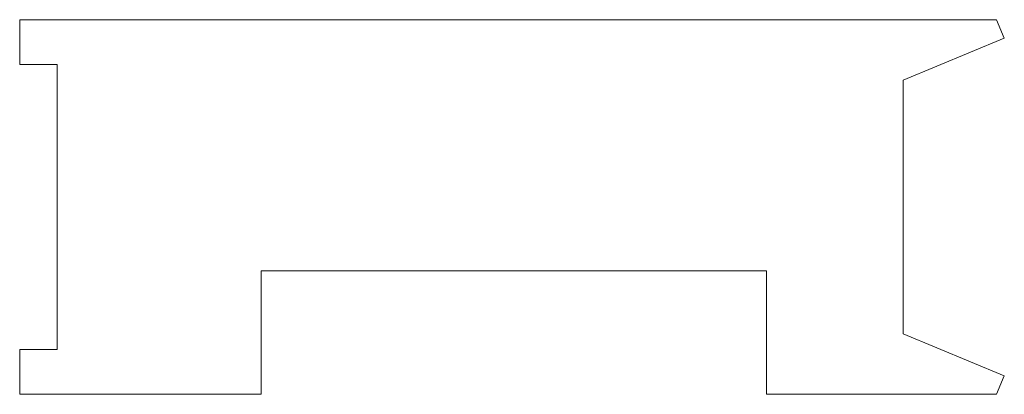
# Model space of a CAD drawing. Header units: millimetres. Extents: x 0 to 131, y 0 to 50.
import ezdxf

# ---------------------------------------------------------------- set-up
doc = ezdxf.new("R2010")
doc.units = ezdxf.units.MM
doc.layers.add('PCB', color=3, linetype='Continuous', lineweight=13, true_color=0x00ff00)

msp = doc.modelspace()

# ---------------------------------------------------------------- linework, layer by layer
at = {"layer": 'PCB'}
for p, q in [((130.46, 50), (0, 50)), ((0, 50), (0, 44)), ((131.49, 47.52), (130.46, 50)), ((118, 41.92), (131.49, 47.52)), ((5, 44), (0, 44)), ((5, 44), (5, 6)), ((118, 8.08), (118, 41.92)), ((32.25, 16.5), (32.25, 0)), ((32.25, 16.5), (99.75, 16.5)), ((99.75, 16.5), (99.75, 0)), ((118, 8.08), (131.49, 2.48)), ((0, 6), (0, 0)), ((0, 6), (5, 6)), ((130.46, 0), (131.49, 2.48)), ((0, 0), (32.25, 0)), ((99.75, 0), (130.46, 0))]:
    msp.add_line(p, q, dxfattribs=at)

doc.saveas('drawing.dxf')
